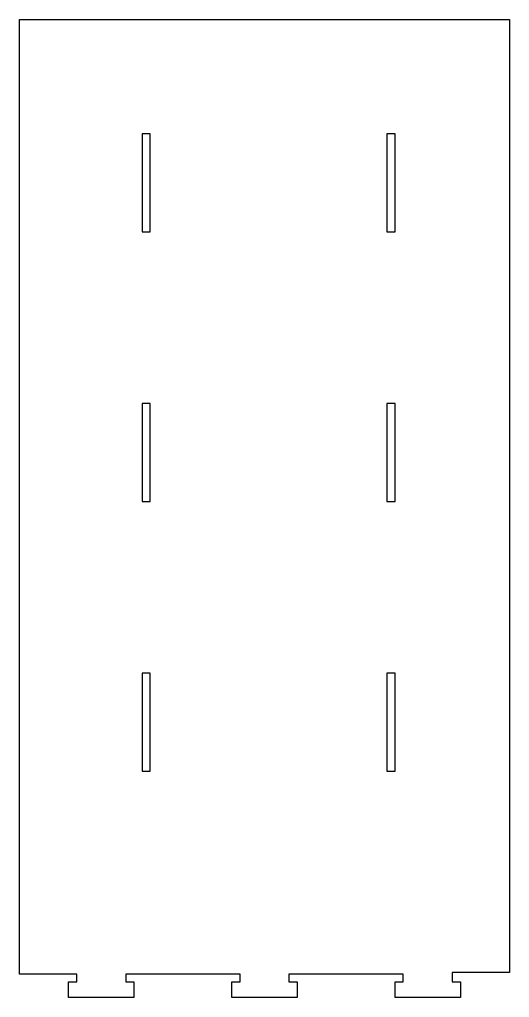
# Model space of a CAD drawing. Header units: millimetres. Extents: x -300 to 0, y 2 to 600.
import ezdxf

# ---------------------------------------------------------------- set-up
doc = ezdxf.new("R2010")
doc.units = ezdxf.units.MM
doc.layers.get('0').update_dxf_attribs({"linetype": 'CONTINUOUS'})

msp = doc.modelspace()

# ---------------------------------------------------------------- linework, layer by layer
for points in [[(0, 16.81), (-35, 16.81), (-35, 11.06), (-30, 11.06), (-30, 1.55), (-70, 1.55), (-70, 11.06), (-65, 11.06), (-65, 15.81), (-135, 15.81), (-135, 11.06), (-130, 11.06), (-130, 1.55), (-170, 1.55), (-170, 11.06), (-165, 11.06), (-165, 15.81), (-235, 15.81), (-235, 11.06), (-230, 11.06), (-230, 1.55), (-270, 1.55), (-270, 11.06), (-265, 11.06), (-265, 15.81), (-300, 15.81), (-300, 600), (0, 600)], [(-220, 470), (-220, 530), (-225, 530), (-225, 470)], [(-70, 470), (-70, 530), (-75, 530), (-75, 470)], [(-220, 305), (-220, 365), (-225, 365), (-225, 305)], [(-70, 305), (-70, 365), (-75, 365), (-75, 305)], [(-220, 140), (-220, 200), (-225, 200), (-225, 140)], [(-70, 140), (-70, 200), (-75, 200), (-75, 140)]]:
    msp.add_lwpolyline(points, close=True)

doc.saveas('drawing.dxf')
